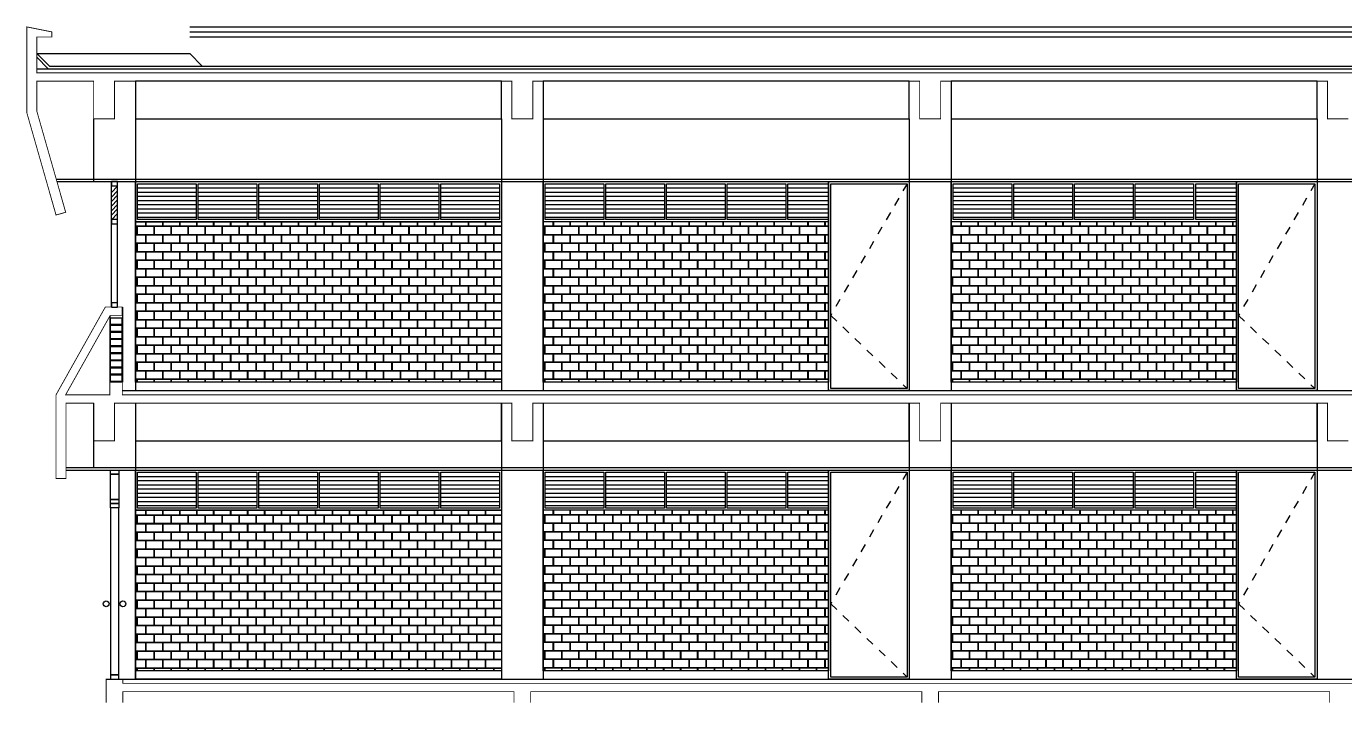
# Model space of a CAD drawing. Header units: millimetres. Extents: x 116 to 181, y 20 to 228.
# Drawn here: x 124.35 to 140.12, y 142.35 to 150.46 of the extents above; entities that cross this region are included whole.
import ezdxf

# ---------------------------------------------------------------- set-up
doc = ezdxf.new("R2010")
doc.units = ezdxf.units.MM
doc.header["$LTSCALE"] = 0.015
doc.header["$MEASUREMENT"] = 0
doc.linetypes.add('DASHED2', pattern=[9.525, 6.35, -3.175])
for name, color, linetype in [('CANCELERIA', 7, 'Continuous'), ('ESTRUCTURA', 7, 'Continuous'), ('MURO_TABIQUE_EXT', 7, 'Continuous')]:
    doc.layers.add(name, color=color, linetype=linetype)
pattern_1 = [(0, (0, 31.12831), (0.1016, 0.1016), [0.1984375, -0.0047625]), (0, (-0.1016, 31.13307), (0.1016, 0.1016), [0.1984375, -0.0047625]), (90, (0, 31.12831), (-0.1016, 0.1016), [-0.1063625, 0.0968375]), (90, (-0.00476, 31.12831), (-0.1016, 0.1016), [-0.1063625, 0.0968375])]

msp = doc.modelspace()

# ---------------------------------------------------------------- hatches: boundary and pattern name
at = {"layer": 'MURO_TABIQUE_EXT', "linetype": 'Continuous'}
h = msp.add_hatch(dxfattribs=at)
h.set_pattern_fill('AR-B816C', color=30, scale=0.0005, style=0)
h.set_pattern_definition(pattern_1)
h.paths.add_polyline_path([(125.6527, 148.1251), (125.6527, 146.2051), (130.0327, 146.2051), (130.0327, 148.1251)])
h = msp.add_hatch(dxfattribs=at)
h.set_pattern_fill('AR-B816C', color=30, scale=0.0005, style=0)
h.set_pattern_definition(pattern_1)
h.paths.add_polyline_path([(133.9477, 148.1251), (130.5327, 148.1251), (130.5327, 146.2051), (133.9477, 146.2051)])
h = msp.add_hatch(dxfattribs=at)
h.set_pattern_fill('AR-B816C', color=30, scale=0.0005, style=0)
h.set_pattern_definition([(0, (4.88, 31.12831), (0.1016, 0.1016), [0.1984375, -0.0047625]), (0, (4.7784, 31.13307), (0.1016, 0.1016), [0.1984375, -0.0047625]), (90, (4.88, 31.12831), (-0.1016, 0.1016), [-0.1063625, 0.0968375]), (90, (4.87524, 31.12831), (-0.1016, 0.1016), [-0.1063625, 0.0968375])])
h.paths.add_polyline_path([(138.8277, 148.1251), (135.4127, 148.1251), (135.4127, 146.2051), (138.8277, 146.2051)])
h = msp.add_hatch(dxfattribs=at)
h.set_pattern_fill('AR-B816C', color=30, scale=0.0005, style=0)
h.set_pattern_definition(pattern_1)
h.paths.add_polyline_path([(125.6527, 144.6751), (125.6527, 142.7551), (130.0327, 142.7551), (130.0327, 144.6751)])
h = msp.add_hatch(dxfattribs=at)
h.set_pattern_fill('AR-B816C', color=30, scale=0.0005, style=0)
h.set_pattern_definition([(0, (0, 27.67831), (0.1016, 0.1016), [0.1984375, -0.0047625]), (0, (-0.1016, 27.68307), (0.1016, 0.1016), [0.1984375, -0.0047625]), (90, (0, 27.67831), (-0.1016, 0.1016), [-0.1063625, 0.0968375]), (90, (-0.00476, 27.67831), (-0.1016, 0.1016), [-0.1063625, 0.0968375])])
h.paths.add_polyline_path([(133.9477, 144.6751), (130.5327, 144.6751), (130.5327, 142.7551), (133.9477, 142.7551)])
h = msp.add_hatch(dxfattribs=at)
h.set_pattern_fill('AR-B816C', color=30, scale=0.0005, style=0)
h.set_pattern_definition([(0, (4.88, 27.67831), (0.1016, 0.1016), [0.1984375, -0.0047625]), (0, (4.7784, 27.68307), (0.1016, 0.1016), [0.1984375, -0.0047625]), (90, (4.88, 27.67831), (-0.1016, 0.1016), [-0.1063625, 0.0968375]), (90, (4.87524, 27.67831), (-0.1016, 0.1016), [-0.1063625, 0.0968375])])
h.paths.add_polyline_path([(138.8277, 144.6751), (135.4127, 144.6751), (135.4127, 142.7551), (138.8277, 142.7551)])

# ---------------------------------------------------------------- linework, layer by layer
at = {"color": 1, "linetype": 'Continuous'}
for p, q in [((126.3027, 150.4551), (174.5227, 150.4551)), ((126.3027, 150.3951), (174.5227, 150.3951)), ((126.3027, 150.3351), (174.5227, 150.3351)), ((124.4727, 150.1351), (126.3027, 150.1351)), ((124.4727, 150.1351), (124.6227, 149.9851)), ((124.4727, 150.0927), (124.6102, 149.9551)), ((126.3027, 150.1351), (126.4527, 149.9851)), ((124.4727, 149.9551), (176.2151, 149.9551)), ((124.6227, 149.9851), (176.2027, 149.9851)), ((124.7132, 148.6351), (176.1207, 148.6351)), ((124.7132, 148.6051), (176.1207, 148.6051)), ((125.4927, 147.1051), (125.4969, 147.1051)), ((125.4969, 147.1051), (125.4969, 146.2051)), ((125.3469, 146.9975), (125.3469, 146.2051)), ((125.4969, 146.1051), (175.3284, 146.1051)), ((124.8227, 145.1851), (176.0027, 145.1851)), ((124.8227, 145.1551), (125.6527, 145.1551)), ((124.8227, 145.1551), (176.0027, 145.1551)), ((125.3027, 142.6551), (175.3227, 142.6551))]:
    msp.add_line(p, q, dxfattribs=at)
for points in [[(125.4927, 146.9701), (125.3512, 146.9701), (125.3512, 146.9001), (125.4927, 146.9001)], [(125.4927, 146.8851), (125.3512, 146.8851), (125.3512, 146.8151), (125.4927, 146.8151)], [(125.4827, 146.8851), (125.3612, 146.8851), (125.3612, 146.9001), (125.4827, 146.9001)], [(125.4927, 146.8001), (125.3512, 146.8001), (125.3512, 146.7301), (125.4927, 146.7301)], [(125.4927, 146.7151), (125.3512, 146.7151), (125.3512, 146.6451), (125.4927, 146.6451)], [(125.4827, 146.8001), (125.3612, 146.8001), (125.3612, 146.8151), (125.4827, 146.8151)], [(125.4827, 146.7151), (125.3612, 146.7151), (125.3612, 146.7301), (125.4827, 146.7301)], [(125.4927, 146.6301), (125.3512, 146.6301), (125.3512, 146.5601), (125.4927, 146.5601)], [(125.4827, 146.6301), (125.3612, 146.6301), (125.3612, 146.6451), (125.4827, 146.6451)], [(125.4827, 146.5451), (125.3612, 146.5451), (125.3612, 146.5601), (125.4827, 146.5601)], [(125.4927, 146.5451), (125.3512, 146.5451), (125.3512, 146.4751), (125.4927, 146.4751)], [(125.4927, 146.4601), (125.3512, 146.4601), (125.3512, 146.3901), (125.4927, 146.3901)], [(125.4827, 146.4601), (125.3612, 146.4601), (125.3612, 146.4751), (125.4827, 146.4751)], [(125.4927, 146.3751), (125.3512, 146.3751), (125.3512, 146.3051), (125.4927, 146.3051)], [(125.4927, 146.2901), (125.3512, 146.2901), (125.3512, 146.2201), (125.4927, 146.2201)], [(125.4827, 146.3751), (125.3612, 146.3751), (125.3612, 146.3901), (125.4827, 146.3901)], [(125.4827, 146.2901), (125.3612, 146.2901), (125.3612, 146.3051), (125.4827, 146.3051)], [(125.4827, 146.2051), (125.3612, 146.2051), (125.3612, 146.2201), (125.4827, 146.2201)]]:
    msp.add_lwpolyline(points, close=True, dxfattribs=at)
at = {"color": 2, "linetype": 'Continuous'}
for centre in [(125.3027, 143.5551), (125.5027, 143.5551)]:
    msp.add_circle(centre, 0.035, dxfattribs=at)
at = {"layer": 'CANCELERIA', "color": 6, "linetype": 'Continuous', "ltscale": 2}
for p, q in [((125.3652, 147.1051), (125.3652, 148.6051)), ((125.4402, 147.1051), (125.4402, 148.6051)), ((125.4402, 148.5492), (125.3652, 148.4742)), ((125.4402, 148.495), (125.3652, 148.42)), ((125.4402, 148.4407), (125.3652, 148.3657)), ((125.4402, 148.3865), (125.3652, 148.3115)), ((125.4402, 148.3322), (125.3652, 148.2572)), ((125.4402, 148.278), (125.3652, 148.203)), ((125.4402, 148.2237), (125.3652, 148.1487))]:
    msp.add_line(p, q, dxfattribs=at)
at = {"layer": 'CANCELERIA', "color": 9, "linetype": 'Continuous'}
for p, q in [((125.6777, 148.5301), (126.3785, 148.5301)), ((125.6777, 148.4801), (126.3785, 148.4801)), ((126.4035, 148.5301), (127.1043, 148.5301)), ((126.4035, 148.4801), (127.1043, 148.4801)), ((127.1293, 148.5301), (127.8302, 148.5301)), ((127.1293, 148.4801), (127.8302, 148.4801)), ((127.8552, 148.5301), (128.556, 148.5301)), ((127.8552, 148.4801), (128.556, 148.4801)), ((128.581, 148.5301), (129.2818, 148.5301)), ((128.581, 148.4801), (129.2818, 148.4801)), ((129.3068, 148.5301), (130.0077, 148.5301)), ((129.3068, 148.4801), (130.0077, 148.4801)), ((130.5577, 148.5301), (131.2585, 148.5301)), ((130.5577, 148.4801), (131.2585, 148.4801)), ((131.2835, 148.5301), (131.9843, 148.5301)), ((131.2835, 148.4801), (131.9843, 148.4801)), ((132.0093, 148.5301), (132.7102, 148.5301)), ((132.0093, 148.4801), (132.7102, 148.4801)), ((132.7352, 148.5301), (133.436, 148.5301)), ((132.7352, 148.4801), (133.436, 148.4801)), ((133.461, 148.5301), (133.9477, 148.5301)), ((133.461, 148.4801), (133.9477, 148.4801)), ((135.4377, 148.5301), (136.1385, 148.5301)), ((135.4377, 148.4801), (136.1385, 148.4801)), ((136.1635, 148.5301), (136.8643, 148.5301)), ((136.1635, 148.4801), (136.8643, 148.4801)), ((136.8893, 148.5301), (137.5902, 148.5301)), ((136.8893, 148.4801), (137.5902, 148.4801)), ((137.6152, 148.5301), (138.316, 148.5301)), ((137.6152, 148.4801), (138.316, 148.4801)), ((138.341, 148.5301), (138.8277, 148.5301)), ((138.341, 148.4801), (138.8277, 148.4801)), ((125.6777, 148.4301), (126.3785, 148.4301)), ((125.6777, 148.3801), (126.3785, 148.3801)), ((125.6777, 148.3301), (126.3785, 148.3301)), ((126.4035, 148.4301), (127.1043, 148.4301)), ((126.4035, 148.3801), (127.1043, 148.3801)), ((126.4035, 148.3301), (127.1043, 148.3301)), ((127.1293, 148.4301), (127.8302, 148.4301)), ((127.1293, 148.3801), (127.8302, 148.3801)), ((127.1293, 148.3301), (127.8302, 148.3301)), ((127.8552, 148.4301), (128.556, 148.4301)), ((127.8552, 148.3801), (128.556, 148.3801)), ((127.8552, 148.3301), (128.556, 148.3301)), ((128.581, 148.4301), (129.2818, 148.4301)), ((128.581, 148.3801), (129.2818, 148.3801)), ((128.581, 148.3301), (129.2818, 148.3301)), ((129.3068, 148.4301), (130.0077, 148.4301)), ((129.3068, 148.3801), (130.0077, 148.3801)), ((129.3068, 148.3301), (130.0077, 148.3301)), ((130.5577, 148.4301), (131.2585, 148.4301)), ((130.5577, 148.3801), (131.2585, 148.3801)), ((130.5577, 148.3301), (131.2585, 148.3301)), ((131.2835, 148.4301), (131.9843, 148.4301)), ((131.2835, 148.3801), (131.9843, 148.3801)), ((131.2835, 148.3301), (131.9843, 148.3301)), ((132.0093, 148.4301), (132.7102, 148.4301)), ((132.0093, 148.3801), (132.7102, 148.3801)), ((132.0093, 148.3301), (132.7102, 148.3301)), ((132.7352, 148.4301), (133.436, 148.4301)), ((132.7352, 148.3801), (133.436, 148.3801)), ((132.7352, 148.3301), (133.436, 148.3301)), ((133.461, 148.4301), (133.9477, 148.4301)), ((133.461, 148.3801), (133.9477, 148.3801)), ((133.461, 148.3301), (133.9477, 148.3301)), ((135.4377, 148.4301), (136.1385, 148.4301)), ((135.4377, 148.3801), (136.1385, 148.3801)), ((135.4377, 148.3301), (136.1385, 148.3301)), ((136.1635, 148.4301), (136.8643, 148.4301)), ((136.1635, 148.3801), (136.8643, 148.3801)), ((136.1635, 148.3301), (136.8643, 148.3301)), ((136.8893, 148.4301), (137.5902, 148.4301)), ((136.8893, 148.3801), (137.5902, 148.3801)), ((136.8893, 148.3301), (137.5902, 148.3301)), ((137.6152, 148.4301), (138.316, 148.4301)), ((137.6152, 148.3801), (138.316, 148.3801)), ((137.6152, 148.3301), (138.316, 148.3301)), ((138.341, 148.4301), (138.8277, 148.4301)), ((138.341, 148.3801), (138.8277, 148.3801)), ((138.341, 148.3301), (138.8277, 148.3301)), ((125.6777, 148.2801), (126.3785, 148.2801)), ((125.6777, 148.2301), (126.3785, 148.2301)), ((125.6777, 148.1801), (126.3785, 148.1801)), ((126.4035, 148.2801), (127.1043, 148.2801)), ((126.4035, 148.2301), (127.1043, 148.2301)), ((126.4035, 148.1801), (127.1043, 148.1801)), ((127.1293, 148.2801), (127.8302, 148.2801)), ((127.1293, 148.2301), (127.8302, 148.2301)), ((127.1293, 148.1801), (127.8302, 148.1801)), ((127.8552, 148.2801), (128.556, 148.2801)), ((127.8552, 148.2301), (128.556, 148.2301)), ((127.8552, 148.1801), (128.556, 148.1801)), ((128.581, 148.2801), (129.2818, 148.2801)), ((128.581, 148.2301), (129.2818, 148.2301)), ((128.581, 148.1801), (129.2818, 148.1801)), ((129.3068, 148.2801), (130.0077, 148.2801)), ((129.3068, 148.2301), (130.0077, 148.2301)), ((129.3068, 148.1801), (130.0077, 148.1801)), ((130.5577, 148.2801), (131.2585, 148.2801)), ((130.5577, 148.2301), (131.2585, 148.2301)), ((130.5577, 148.1801), (131.2585, 148.1801)), ((131.2835, 148.2801), (131.9843, 148.2801)), ((131.2835, 148.2301), (131.9843, 148.2301)), ((131.2835, 148.1801), (131.9843, 148.1801)), ((132.0093, 148.2801), (132.7102, 148.2801)), ((132.0093, 148.2301), (132.7102, 148.2301)), ((132.0093, 148.1801), (132.7102, 148.1801)), ((132.7352, 148.2801), (133.436, 148.2801)), ((132.7352, 148.2301), (133.436, 148.2301)), ((132.7352, 148.1801), (133.436, 148.1801)), ((133.461, 148.2801), (133.9477, 148.2801)), ((133.461, 148.2301), (133.9477, 148.2301)), ((133.461, 148.1801), (133.9477, 148.1801)), ((135.4377, 148.2801), (136.1385, 148.2801)), ((135.4377, 148.2301), (136.1385, 148.2301)), ((135.4377, 148.1801), (136.1385, 148.1801)), ((136.1635, 148.2801), (136.8643, 148.2801)), ((136.1635, 148.2301), (136.8643, 148.2301)), ((136.1635, 148.1801), (136.8643, 148.1801)), ((136.8893, 148.2801), (137.5902, 148.2801)), ((136.8893, 148.2301), (137.5902, 148.2301)), ((136.8893, 148.1801), (137.5902, 148.1801)), ((137.6152, 148.2801), (138.316, 148.2801)), ((137.6152, 148.2301), (138.316, 148.2301)), ((137.6152, 148.1801), (138.316, 148.1801)), ((138.341, 148.2801), (138.8277, 148.2801)), ((138.341, 148.2301), (138.8277, 148.2301)), ((138.341, 148.1801), (138.8277, 148.1801)), ((125.6777, 145.0801), (126.3785, 145.0801)), ((125.6777, 145.0301), (126.3785, 145.0301)), ((125.6777, 144.9801), (126.3785, 144.9801)), ((126.4035, 145.0801), (127.1043, 145.0801)), ((126.4035, 145.0301), (127.1043, 145.0301)), ((126.4035, 144.9801), (127.1043, 144.9801)), ((127.1293, 145.0801), (127.8302, 145.0801)), ((127.1293, 145.0301), (127.8302, 145.0301)), ((127.1293, 144.9801), (127.8302, 144.9801)), ((127.8552, 145.0801), (128.556, 145.0801)), ((127.8552, 145.0301), (128.556, 145.0301)), ((127.8552, 144.9801), (128.556, 144.9801)), ((128.581, 145.0801), (129.2818, 145.0801)), ((128.581, 145.0301), (129.2818, 145.0301)), ((128.581, 144.9801), (129.2818, 144.9801)), ((129.3068, 145.0801), (130.0077, 145.0801)), ((129.3068, 145.0301), (130.0077, 145.0301)), ((129.3068, 144.9801), (130.0077, 144.9801)), ((130.5577, 145.0801), (131.2585, 145.0801)), ((130.5577, 145.0301), (131.2585, 145.0301)), ((130.5577, 144.9801), (131.2585, 144.9801)), ((131.2835, 145.0801), (131.9843, 145.0801)), ((131.2835, 145.0301), (131.9843, 145.0301)), ((131.2835, 144.9801), (131.9843, 144.9801)), ((132.0093, 145.0801), (132.7102, 145.0801)), ((132.0093, 145.0301), (132.7102, 145.0301)), ((132.0093, 144.9801), (132.7102, 144.9801)), ((132.7352, 145.0801), (133.436, 145.0801)), ((132.7352, 145.0301), (133.436, 145.0301)), ((132.7352, 144.9801), (133.436, 144.9801)), ((133.461, 145.0801), (133.9477, 145.0801)), ((133.461, 145.0301), (133.9477, 145.0301)), ((133.461, 144.9801), (133.9477, 144.9801)), ((135.4377, 145.0801), (136.1385, 145.0801)), ((135.4377, 145.0301), (136.1385, 145.0301)), ((135.4377, 144.9801), (136.1385, 144.9801)), ((136.1635, 145.0801), (136.8643, 145.0801)), ((136.1635, 145.0301), (136.8643, 145.0301)), ((136.1635, 144.9801), (136.8643, 144.9801)), ((136.8893, 145.0801), (137.5902, 145.0801)), ((136.8893, 145.0301), (137.5902, 145.0301)), ((136.8893, 144.9801), (137.5902, 144.9801)), ((137.6152, 145.0801), (138.316, 145.0801)), ((137.6152, 145.0301), (138.316, 145.0301)), ((137.6152, 144.9801), (138.316, 144.9801)), ((138.341, 145.0801), (138.8277, 145.0801)), ((138.341, 145.0301), (138.8277, 145.0301)), ((138.341, 144.9801), (138.8277, 144.9801)), ((125.6777, 144.9301), (126.3785, 144.9301)), ((125.6777, 144.8801), (126.3785, 144.8801)), ((125.6777, 144.8301), (126.3785, 144.8301)), ((126.4035, 144.9301), (127.1043, 144.9301)), ((126.4035, 144.8801), (127.1043, 144.8801)), ((126.4035, 144.8301), (127.1043, 144.8301)), ((127.1293, 144.9301), (127.8302, 144.9301)), ((127.1293, 144.8801), (127.8302, 144.8801)), ((127.1293, 144.8301), (127.8302, 144.8301)), ((127.8552, 144.9301), (128.556, 144.9301)), ((127.8552, 144.8801), (128.556, 144.8801)), ((127.8552, 144.8301), (128.556, 144.8301)), ((128.581, 144.9301), (129.2818, 144.9301)), ((128.581, 144.8801), (129.2818, 144.8801)), ((128.581, 144.8301), (129.2818, 144.8301)), ((129.3068, 144.9301), (130.0077, 144.9301)), ((129.3068, 144.8801), (130.0077, 144.8801)), ((129.3068, 144.8301), (130.0077, 144.8301)), ((130.5577, 144.9301), (131.2585, 144.9301)), ((130.5577, 144.8801), (131.2585, 144.8801)), ((130.5577, 144.8301), (131.2585, 144.8301)), ((131.2835, 144.9301), (131.9843, 144.9301)), ((131.2835, 144.8801), (131.9843, 144.8801)), ((131.2835, 144.8301), (131.9843, 144.8301)), ((132.0093, 144.9301), (132.7102, 144.9301)), ((132.0093, 144.8801), (132.7102, 144.8801)), ((132.0093, 144.8301), (132.7102, 144.8301)), ((132.7352, 144.9301), (133.436, 144.9301)), ((132.7352, 144.8801), (133.436, 144.8801)), ((132.7352, 144.8301), (133.436, 144.8301)), ((133.461, 144.9301), (133.9477, 144.9301)), ((133.461, 144.8801), (133.9477, 144.8801)), ((133.461, 144.8301), (133.9477, 144.8301)), ((135.4377, 144.9301), (136.1385, 144.9301)), ((135.4377, 144.8801), (136.1385, 144.8801)), ((135.4377, 144.8301), (136.1385, 144.8301)), ((136.1635, 144.9301), (136.8643, 144.9301)), ((136.1635, 144.8801), (136.8643, 144.8801)), ((136.1635, 144.8301), (136.8643, 144.8301)), ((136.8893, 144.9301), (137.5902, 144.9301)), ((136.8893, 144.8801), (137.5902, 144.8801)), ((136.8893, 144.8301), (137.5902, 144.8301)), ((137.6152, 144.9301), (138.316, 144.9301)), ((137.6152, 144.8801), (138.316, 144.8801)), ((137.6152, 144.8301), (138.316, 144.8301)), ((138.341, 144.9301), (138.8277, 144.9301)), ((138.341, 144.8801), (138.8277, 144.8801)), ((138.341, 144.8301), (138.8277, 144.8301)), ((125.6777, 144.7801), (126.3785, 144.7801)), ((125.6777, 144.7301), (126.3785, 144.7301)), ((126.4035, 144.7801), (127.1043, 144.7801)), ((126.4035, 144.7301), (127.1043, 144.7301)), ((127.1293, 144.7801), (127.8302, 144.7801)), ((127.1293, 144.7301), (127.8302, 144.7301)), ((127.8552, 144.7801), (128.556, 144.7801)), ((127.8552, 144.7301), (128.556, 144.7301)), ((128.581, 144.7801), (129.2818, 144.7801)), ((128.581, 144.7301), (129.2818, 144.7301)), ((129.3068, 144.7801), (130.0077, 144.7801)), ((129.3068, 144.7301), (130.0077, 144.7301)), ((130.5577, 144.7801), (131.2585, 144.7801)), ((130.5577, 144.7301), (131.2585, 144.7301)), ((131.2835, 144.7801), (131.9843, 144.7801)), ((131.2835, 144.7301), (131.9843, 144.7301)), ((132.0093, 144.7801), (132.7102, 144.7801)), ((132.0093, 144.7301), (132.7102, 144.7301)), ((132.7352, 144.7801), (133.436, 144.7801)), ((132.7352, 144.7301), (133.436, 144.7301)), ((133.461, 144.7801), (133.9477, 144.7801)), ((133.461, 144.7301), (133.9477, 144.7301)), ((135.4377, 144.7801), (136.1385, 144.7801)), ((135.4377, 144.7301), (136.1385, 144.7301)), ((136.1635, 144.7801), (136.8643, 144.7801)), ((136.1635, 144.7301), (136.8643, 144.7301)), ((136.8893, 144.7801), (137.5902, 144.7801)), ((136.8893, 144.7301), (137.5902, 144.7301)), ((137.6152, 144.7801), (138.316, 144.7801)), ((137.6152, 144.7301), (138.316, 144.7301)), ((138.341, 144.7801), (138.8277, 144.7801)), ((138.341, 144.7301), (138.8277, 144.7301))]:
    msp.add_line(p, q, dxfattribs=at)
at = {"layer": 'CANCELERIA', "color": 8, "linetype": 'DASHED2'}
for p, q in [((134.8877, 148.5801), (133.9727, 147.0051)), ((139.7677, 148.5801), (138.8527, 147.0051)), ((133.9727, 147.0051), (134.8877, 146.1301)), ((138.8527, 147.0051), (139.7677, 146.1301)), ((134.8877, 145.1301), (133.9727, 143.5551)), ((139.7677, 145.1301), (138.8527, 143.5551)), ((133.9727, 143.5551), (134.8877, 142.6801)), ((138.8527, 143.5551), (139.7677, 142.6801))]:
    msp.add_line(p, q, dxfattribs=at)
at = {"layer": 'CANCELERIA', "color": 6, "linetype": 'Continuous', "ltscale": 2}
for points in [[(125.4402, 148.6051), (125.3652, 148.6051), (125.3652, 148.5551), (125.4402, 148.5551)], [(125.4402, 148.1501), (125.3652, 148.1501), (125.3652, 148.1001), (125.4402, 148.1001)], [(125.4402, 147.1551), (125.3652, 147.1551), (125.3652, 147.1051), (125.4402, 147.1051)]]:
    msp.add_lwpolyline(points, close=True, dxfattribs=at)
at = {"layer": 'CANCELERIA', "color": 5}
for points in [[(125.6527, 148.6051), (130.0327, 148.6051), (130.0327, 148.1251), (125.6527, 148.1251)], [(130.5327, 148.6051), (133.9477, 148.6051), (133.9477, 148.1251), (130.5327, 148.1251)], [(135.4127, 148.6051), (138.8277, 148.6051), (138.8277, 148.1251), (135.4127, 148.1251)], [(125.6777, 148.5801), (126.3785, 148.5801), (126.3785, 148.1501), (125.6777, 148.1501)], [(126.4035, 148.5801), (127.1043, 148.5801), (127.1043, 148.1501), (126.4035, 148.1501)], [(127.1293, 148.5801), (127.8302, 148.5801), (127.8302, 148.1501), (127.1293, 148.1501)], [(127.8552, 148.5801), (128.556, 148.5801), (128.556, 148.1501), (127.8552, 148.1501)], [(128.581, 148.5801), (129.2818, 148.5801), (129.2818, 148.1501), (128.581, 148.1501)], [(129.3068, 148.5801), (130.0077, 148.5801), (130.0077, 148.1501), (129.3068, 148.1501)], [(130.5577, 148.5801), (131.2585, 148.5801), (131.2585, 148.1501), (130.5577, 148.1501)], [(131.2835, 148.5801), (131.9843, 148.5801), (131.9843, 148.1501), (131.2835, 148.1501)], [(132.0093, 148.5801), (132.7102, 148.5801), (132.7102, 148.1501), (132.0093, 148.1501)], [(132.7352, 148.5801), (133.436, 148.5801), (133.436, 148.1501), (132.7352, 148.1501)], [(133.461, 148.5801), (133.9477, 148.5801), (133.9477, 148.1501), (133.461, 148.1501)], [(135.4377, 148.5801), (136.1385, 148.5801), (136.1385, 148.1501), (135.4377, 148.1501)], [(136.1635, 148.5801), (136.8643, 148.5801), (136.8643, 148.1501), (136.1635, 148.1501)], [(136.8893, 148.5801), (137.5902, 148.5801), (137.5902, 148.1501), (136.8893, 148.1501)], [(137.6152, 148.5801), (138.316, 148.5801), (138.316, 148.1501), (137.6152, 148.1501)], [(138.341, 148.5801), (138.8277, 148.5801), (138.8277, 148.1501), (138.341, 148.1501)], [(125.6527, 145.1551), (130.0327, 145.1551), (130.0327, 144.6751), (125.6527, 144.6751)], [(125.6777, 145.1301), (126.3785, 145.1301), (126.3785, 144.7001), (125.6777, 144.7001)], [(126.4035, 145.1301), (127.1043, 145.1301), (127.1043, 144.7001), (126.4035, 144.7001)], [(127.1293, 145.1301), (127.8302, 145.1301), (127.8302, 144.7001), (127.1293, 144.7001)], [(127.8552, 145.1301), (128.556, 145.1301), (128.556, 144.7001), (127.8552, 144.7001)], [(128.581, 145.1301), (129.2818, 145.1301), (129.2818, 144.7001), (128.581, 144.7001)], [(129.3068, 145.1301), (130.0077, 145.1301), (130.0077, 144.7001), (129.3068, 144.7001)], [(130.5327, 145.1551), (133.9477, 145.1551), (133.9477, 144.6751), (130.5327, 144.6751)], [(130.5577, 145.1301), (131.2585, 145.1301), (131.2585, 144.7001), (130.5577, 144.7001)], [(131.2835, 145.1301), (131.9843, 145.1301), (131.9843, 144.7001), (131.2835, 144.7001)], [(132.0093, 145.1301), (132.7102, 145.1301), (132.7102, 144.7001), (132.0093, 144.7001)], [(132.7352, 145.1301), (133.436, 145.1301), (133.436, 144.7001), (132.7352, 144.7001)], [(133.461, 145.1301), (133.9477, 145.1301), (133.9477, 144.7001), (133.461, 144.7001)], [(135.4127, 145.1551), (138.8277, 145.1551), (138.8277, 144.6751), (135.4127, 144.6751)], [(135.4377, 145.1301), (136.1385, 145.1301), (136.1385, 144.7001), (135.4377, 144.7001)], [(136.1635, 145.1301), (136.8643, 145.1301), (136.8643, 144.7001), (136.1635, 144.7001)], [(136.8893, 145.1301), (137.5902, 145.1301), (137.5902, 144.7001), (136.8893, 144.7001)], [(137.6152, 145.1301), (138.316, 145.1301), (138.316, 144.7001), (137.6152, 144.7001)], [(138.341, 145.1301), (138.8277, 145.1301), (138.8277, 144.7001), (138.341, 144.7001)]]:
    msp.add_lwpolyline(points, close=True, dxfattribs=at)
at = {"layer": 'CANCELERIA', "color": 8, "linetype": 'Continuous'}
for points in [[(133.9477, 148.6051), (134.9127, 148.6051), (134.9127, 146.1051), (133.9477, 146.1051)], [(138.8277, 148.6051), (139.7927, 148.6051), (139.7927, 146.1051), (138.8277, 146.1051)], [(133.9727, 148.5801), (134.8877, 148.5801), (134.8877, 146.1301), (133.9727, 146.1301)], [(138.8527, 148.5801), (139.7677, 148.5801), (139.7677, 146.1301), (138.8527, 146.1301)], [(133.9477, 145.1551), (134.9127, 145.1551), (134.9127, 142.6551), (133.9477, 142.6551)], [(133.9727, 145.1301), (134.8877, 145.1301), (134.8877, 142.6801), (133.9727, 142.6801)], [(138.8277, 145.1551), (139.7927, 145.1551), (139.7927, 142.6551), (138.8277, 142.6551)], [(138.8527, 145.1301), (139.7677, 145.1301), (139.7677, 142.6801), (138.8527, 142.6801)]]:
    msp.add_lwpolyline(points, close=True, dxfattribs=at)
at = {"layer": 'CANCELERIA'}
for points in [[(125.4527, 145.1051), (125.3527, 145.1051), (125.3527, 145.1551), (125.4527, 145.1551)], [(125.4527, 144.8051), (125.3527, 144.8051), (125.3527, 145.1051), (125.4527, 145.1051)], [(125.4527, 144.7551), (125.3527, 144.7551), (125.3527, 144.8051), (125.4527, 144.8051)], [(125.4527, 144.7051), (125.3527, 144.7051), (125.3527, 144.7551), (125.4527, 144.7551)], [(125.3527, 142.7051), (125.4527, 142.7051), (125.4527, 144.7051), (125.3527, 144.7051)], [(125.4527, 142.7051), (125.3527, 142.7051), (125.3527, 142.6551), (125.4527, 142.6551)]]:
    msp.add_lwpolyline(points, close=True, dxfattribs=at)
at = {"layer": 'ESTRUCTURA', "color": 4}
for p, q in [((125.1527, 149.3551), (125.1527, 148.6051)), ((125.6527, 149.3551), (125.6527, 146.1051)), ((130.0327, 149.3551), (130.0327, 146.1051)), ((130.5327, 149.3551), (130.5327, 146.1051)), ((134.9127, 149.3551), (134.9127, 146.1051)), ((135.4127, 149.3551), (135.4127, 146.1051)), ((139.7927, 149.3551), (139.7927, 146.1051)), ((125.1527, 145.9551), (125.1527, 145.1851)), ((125.6527, 145.9551), (125.6527, 142.6551)), ((130.0327, 145.9551), (130.0327, 142.6551)), ((130.5327, 145.9551), (130.5327, 142.6551)), ((134.9127, 145.9551), (134.9127, 142.6551)), ((135.4127, 145.9551), (135.4127, 142.6551)), ((139.7927, 145.9551), (139.7927, 142.6551))]:
    msp.add_line(p, q, dxfattribs=at)
at = {"layer": 'ESTRUCTURA', "color": 3, "const_width": 0.01}
for points in [[(170.5427, 149.9051), (124.4727, 149.9051), (124.4727, 150.3351), (124.6527, 150.3351), (124.6527, 150.3951), (124.3527, 150.4551), (124.3527, 149.4301), (124.7027, 148.2051), (124.8181, 148.238), (124.4727, 149.4469), (124.4727, 149.8051), (125.1527, 149.8051), (125.1527, 149.3551), (125.4027, 149.3551), (125.4027, 149.8051), (130.1577, 149.8051), (130.1577, 149.3551), (130.4077, 149.3551), (130.4077, 149.8051), (135.0377, 149.8051), (135.0377, 149.3551), (135.2877, 149.3551), (135.2877, 149.8051), (139.9177, 149.8051), (139.9177, 149.3551), (140.1677, 149.3551)], [(140.1677, 145.5051), (139.9177, 145.5051), (139.9177, 145.9551), (135.2877, 145.9551), (135.2877, 145.5051), (135.0377, 145.5051), (135.0377, 145.9551), (130.4077, 145.9551), (130.4077, 145.5051), (130.1577, 145.5051), (130.1577, 145.9551), (125.4027, 145.9551), (125.4027, 145.5051), (125.1527, 145.5051), (125.1527, 145.9551), (124.8227, 145.9551), (124.8227, 145.0551), (124.7027, 145.0551), (124.7027, 146.0551), (125.2927, 147.1051), (125.4927, 147.1051), (125.4927, 147.0051), (125.3512, 147.0051), (124.8174, 146.0551), (125.3469, 146.0551), (125.3469, 146.2051), (125.4969, 146.2051), (125.4969, 146.0551), (144.9227, 146.0551)], [(125.3027, 142.3744), (125.3027, 142.6551), (125.5027, 142.6551), (125.5027, 142.6051), (175.3227, 142.6051), (175.3227, 142.6551), (175.5227, 142.6551), (175.5227, 142.5051), (177.4914, 142.5051), (177.4914, 142.3551), (179.9651, 142.3551)], [(125.5027, 142.3744), (125.5027, 142.5051), (130.1827, 142.5051), (130.1827, 142.3744)], [(130.3827, 142.3744), (130.3827, 142.5051), (135.0627, 142.5051), (135.0627, 142.3744)], [(135.2627, 142.3744), (135.2627, 142.5051), (139.9427, 142.5051), (139.9427, 142.3744)]]:
    msp.add_lwpolyline(points, dxfattribs=at)
at = {"layer": 'ESTRUCTURA', "color": 4}
for points in [[(125.6527, 149.3551), (130.0327, 149.3551), (130.0327, 149.8051), (125.6527, 149.8051)], [(130.5327, 149.3551), (134.9127, 149.3551), (134.9127, 149.8051), (130.5327, 149.8051)], [(135.4127, 149.3551), (139.7927, 149.3551), (139.7927, 149.8051), (135.4127, 149.8051)]]:
    msp.add_lwpolyline(points, close=True, dxfattribs=at)
for points in [[(125.6527, 145.9551), (125.6527, 145.5051), (130.0327, 145.5051), (130.0327, 145.9551)], [(130.5327, 145.9551), (130.5327, 145.5051), (134.9127, 145.5051), (134.9127, 145.9551)], [(135.4127, 145.9551), (135.4127, 145.5051), (139.7927, 145.5051), (139.7927, 145.9551)]]:
    msp.add_lwpolyline(points, dxfattribs=at)
at = {"layer": 'MURO_TABIQUE_EXT', "color": 30, "linetype": 'Continuous'}
for points in [[(130.5327, 148.1251), (133.9477, 148.1296), (133.9477, 146.2051), (130.5327, 146.2051)], [(135.4127, 148.1251), (138.8277, 148.1296), (138.8277, 146.2051), (135.4127, 146.2051)], [(125.6527, 148.1251), (130.0327, 148.1251), (130.0327, 146.2051), (125.6527, 146.2051)], [(125.6527, 144.6751), (130.0327, 144.6751), (130.0327, 142.6551), (125.6527, 142.6551)], [(125.6527, 144.6751), (130.0327, 144.6751), (130.0327, 142.7551), (125.6527, 142.7551)], [(130.5327, 144.6751), (133.9477, 144.6796), (133.9477, 142.7551), (130.5327, 142.7551)], [(135.4127, 144.6751), (138.8277, 144.6796), (138.8277, 142.7551), (135.4127, 142.7551)]]:
    msp.add_lwpolyline(points, close=True, dxfattribs=at)

doc.saveas('drawing.dxf')
